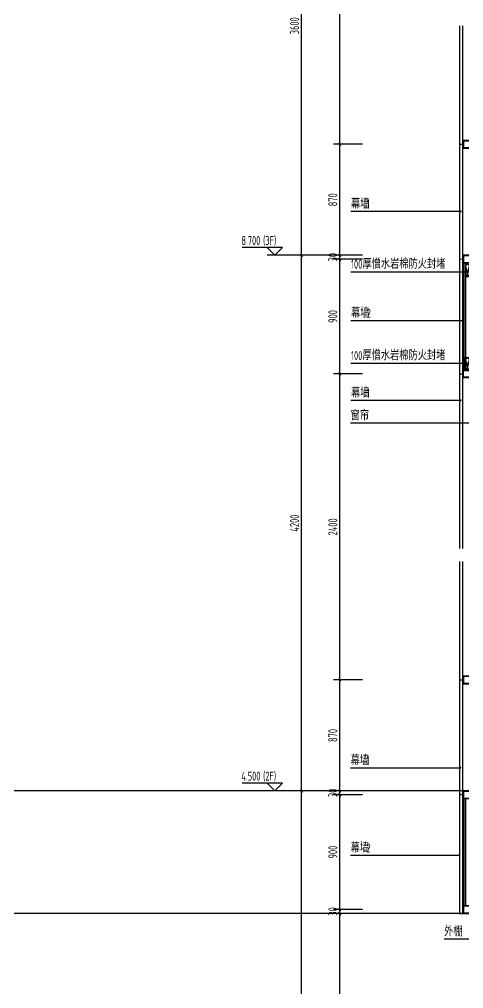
# Model space of a CAD drawing. Extents: x 198753 to 882193, y -399300 to 132460.
# Drawn here: x 403905 to 407388, y -74895 to -67295 of the extents above; entities that cross this region are included whole.
import ezdxf

# ---------------------------------------------------------------- set-up
doc = ezdxf.new("R2010")
doc.units = 0
doc.header["$LTSCALE"] = 1000
doc.header["$MEASUREMENT"] = 0
for name, color, linetype in [('00-图签', 7, 'Continuous'), ('01-标注_尺寸', 124, 'Continuous'), ('01-标注_标高', 200, 'Continuous'), ('01-标注_符号', 200, 'Continuous'), ('02-TEXT_标注', 130, 'Continuous'), ('A-D-玻璃剖线', 130, 'Continuous'), ('A-D-金属剖线', 200, 'Continuous'), ('A-SUR_保温', 222, 'Continuous'), ('A-金属背板', 30, 'Continuous'), ('钢龙骨', 173, 'Continuous')]:
    doc.layers.add(name, color=color, linetype=linetype)
doc.layers.add('04-不打印_辅助线', color=165, linetype='Continuous', plot=False)
doc.styles.add('_TCH_DIM', font='ROS1', dxfattribs={"width": 0.8, "bigfont": 'JD'})
doc.styles.add('_TCH_DIM_T3', font='ROS1', dxfattribs={"width": 0.8, "bigfont": 'JD'})
doc.dimstyles.new('_TCH_ARCH&&20', dxfattribs={"dimtxt": 70, "dimasz": 20, "dimexe": 50, "dimexo": 60, "dimgap": 20, "dimtad": 1, "dimdec": 0, "dimzin": 0, "dimdsep": 46, "dimtxsty": '_TCH_DIM_T3', "dimblk": 'ARCHTICK', "dimcen": 0.09, "dimclrt": 4, "dimazin": 2, "dimtfac": 1, "dimtdec": 0, "dimtix": 1, "dimtmove": 2, "dimatfit": 3, "dimfxl": 0, "dimtolj": 1, "dimtzin": 0, "dimarcsym": 0})

# ---------------------------------------------------------------- blocks, each defined once
blk = doc.blocks.new('A$C643B6CAF')
at = {"layer": '钢龙骨', "const_width": 10}
blk.add_lwpolyline([(0, -1.6), (-28, -1.6)], dxfattribs=at)
at = {"layer": '钢龙骨'}
for points in [[(0, 28.4), (0, -31.6), (150, -31.6), (150, 28.4)], [(4, 24.4), (4, -27.6), (146, -27.6), (146, 24.4)]]:
    blk.add_lwpolyline(points, close=True, dxfattribs=at)
blk = doc.blocks.new('*U29')
at = {"layer": '01-标注_符号'}
blk.add_lwpolyline([(-850, -510.3), (28, -510.3)], dxfattribs=at)
at = {"layer": '01-标注_符号', "const_width": 8}
blk.add_lwpolyline([(24, -510.3, 1), (32, -510.3, 1)], format="xyb", close=True, dxfattribs=at)
at = {"layer": 'A-D-玻璃剖线'}
for points in [[(0, 1800), (0, -2300)], [(28, -2300), (28, 1800)]]:
    blk.add_lwpolyline(points, dxfattribs=at)
at = {"layer": 'A-金属背板'}
blk.add_lwpolyline([(38, -60), (48, -60), (48, -900), (38, -900)], close=True, dxfattribs=at)
at = {"layer": '钢龙骨'}
blk.add_lwpolyline([(178, 1800), (178, -2300)], dxfattribs=at)
for p in [(28, 871.8), (28, -28.4)]:
    blk.add_blockref('A$C643B6CAF', p, dxfattribs=at)
at = {"layer": '钢龙骨', "xscale": -1, "rotation": 180}
blk.add_blockref('A$C643B6CAF', (28.1, -931.6), dxfattribs=at)
at = {"layer": '02-TEXT_标注', "style": '_TCH_DIM'}
for s, height, width, p in [('幕墙', 69.46, 0.8, (-850, -489.3)), ('2', 70, 0.64, (-725.8, -489.3))]:
    blk.add_text(s, height=height, dxfattribs=dict(at, width=width)).set_placement(p)
blk = doc.blocks.new('fdsaewqqwe')
at = {"layer": '钢龙骨'}
for points in [[(0, 29.2), (0, -30.8), (150, -30.8), (150, 29.2)], [(4, 25.2), (4, -26.8), (146, -26.8), (146, 25.2)]]:
    blk.add_lwpolyline(points, close=True, dxfattribs=at)
blk = doc.blocks.new('*U55')
at = {"layer": '01-标注_符号'}
for points in [[(-852.7, -503.4), (0, -503.4)], [(-119.7, -1160.3), (257.4, -1160.3), (257.4, -944.3)]]:
    blk.add_lwpolyline(points, dxfattribs=at)
at = {"layer": '01-标注_符号', "const_width": 8}
for points in [[(-4, -503.4, 1), (4, -503.4, 1)], [(257.4, -948.3, 1), (257.4, -940.3, 1)]]:
    blk.add_lwpolyline(points, format="xyb", close=True, dxfattribs=at)
at = {"layer": 'A-D-玻璃剖线'}
blk.add_lwpolyline([(0, 1800), (0, -960), (28, -960), (28, 1800)], dxfattribs=at)
at = {"layer": 'A-D-金属剖线'}
for points in [[(178, -960), (178, -940), (2628.1, -940), (2628.1, -960)], [(178, -957), (178, -940), (2625.1, -940), (2625.1, -957)]]:
    blk.add_lwpolyline(points, close=True, dxfattribs=at)
at = {"layer": 'A-金属背板'}
blk.add_lwpolyline([(38, -60), (48, -60), (48, -900), (38, -900)], close=True, dxfattribs=at)
at = {"layer": '钢龙骨'}
blk.add_lwpolyline([(178, 1800), (178, -960)], dxfattribs=at)
for name, p in [('A$C643B6CAF', (28, 871.8)), ('A$C643B6CAF', (28, -28.4)), ('fdsaewqqwe', (28, -929.2))]:
    blk.add_blockref(name, p, dxfattribs=at)
at = {"layer": '02-TEXT_标注', "style": '_TCH_DIM'}
for s, height, width, p in [('幕墙', 69.46, 0.8, (-852.7, -482.4)), ('2', 70, 0.64, (-728.5, -482.4)), ('外棚', 69.46, 0.8, (-119.7, -1139.3)), ('1', 70, 0.64, (4.4, -1139.3))]:
    blk.add_text(s, height=height, dxfattribs=dict(at, width=width)).set_placement(p)
blk = doc.blocks.new('$LinePat$岩棉板')
at = {"color": 0}
for p, q in [((0, -17), (12, -67)), ((12, -67), (24, -17))]:
    blk.add_line(p, q, dxfattribs=at)
for centre, start, end in [((12, -17), 0, 180), ((0, -67), 270, 0), ((24, -67), 180, 270)]:
    blk.add_arc(centre, 12, start, end, dxfattribs=at)
at = {"layer": 'Defpoints'}
blk.add_point((0, 0.1), dxfattribs=at)
at = {"layer": 'Defpoints', "color": 0}
blk.add_point((24, -84), dxfattribs=at)
blk = doc.blocks.new('_ArchTick')
at = {"color": 0, "linetype": 'ByBlock', "const_width": 0.4}
blk.add_lwpolyline([(-0.5, -0.5), (0.5, 0.5)], dxfattribs=at)
blk = doc.blocks.new('*D2113')
at = {"layer": '01-标注_尺寸', "color": 0, "lineweight": -2, "transparency": 16777216}
for p, q in [((360.1, 0), (486.1, 0)), ((436.1, 0), (436.1, 20)), ((436.1, -100), (436.1, 0)), ((360.1, -100), (486.1, -100)), ((436.1, -100), (436.1, -120))]:
    blk.add_line(p, q, dxfattribs=at)
at = {"layer": 'Defpoints', "color": 0, "transparency": 16777216}
for p in [(300.1, 0), (436.1, 0), (300.1, -100)]:
    blk.add_point(p, dxfattribs=at)
at = {"layer": '01-标注_尺寸', "color": 0, "lineweight": -2, "transparency": 16777216, "xscale": 20, "yscale": 20, "zscale": 20}
for p, rotation in [((436.1, 0), 270), ((436.1, -100), 90)]:
    blk.add_blockref('_ArchTick', p, dxfattribs=dict(at, rotation=rotation))
at = {"layer": '01-标注_尺寸', "color": 4, "transparency": 16777216, "insert": (381.1, -50), "char_height": 70, "attachment_point": 5, "rotation": 90, "style": '_TCH_DIM_T3'}
blk.add_mtext('\\A1;100', dxfattribs=at)
blk = doc.blocks.new('*D2114')
at = {"layer": '01-标注_尺寸', "color": 0, "lineweight": -2, "transparency": 16777216}
for p, q in [((360.1, -100), (486.1, -100)), ((436.1, -900), (436.1, -100)), ((360.1, -900), (486.1, -900))]:
    blk.add_line(p, q, dxfattribs=at)
at = {"layer": 'Defpoints', "color": 0, "transparency": 16777216}
for p in [(300.1, -100), (436.1, -100), (300.1, -900)]:
    blk.add_point(p, dxfattribs=at)
at = {"layer": '01-标注_尺寸', "color": 0, "lineweight": -2, "transparency": 16777216, "xscale": 20, "yscale": 20, "zscale": 20}
for p, rotation in [((436.1, -100), 90), ((436.1, -900), 270)]:
    blk.add_blockref('_ArchTick', p, dxfattribs=dict(at, rotation=rotation))
at = {"layer": '01-标注_尺寸', "color": 4, "transparency": 16777216, "insert": (381.1, -500), "char_height": 70, "attachment_point": 5, "rotation": 90, "style": '_TCH_DIM_T3'}
blk.add_mtext('\\A1;800', dxfattribs=at)
blk = doc.blocks.new('*D1618')
at = {"layer": '01-标注_尺寸', "color": 0, "lineweight": -2, "transparency": 16777216}
for p, q in [((406595.1, -74304.9), (406367.4, -74304.9)), ((406417.4, -77844.6), (406417.4, -74304.9)), ((406595.1, -77844.6), (406367.4, -77844.6))]:
    blk.add_line(p, q, dxfattribs=at)
at = {"layer": 'Defpoints', "color": 0, "transparency": 16777216}
for p in [(406417.4, -74304.9), (406655.1, -74304.9), (406655.1, -77844.6)]:
    blk.add_point(p, dxfattribs=at)
at = {"layer": '01-标注_尺寸', "color": 0, "lineweight": -2, "transparency": 16777216, "xscale": 20, "yscale": 20, "zscale": 20}
for p, rotation in [((406417.4, -74304.9), 90), ((406417.4, -77844.6), 270)]:
    blk.add_blockref('_ArchTick', p, dxfattribs=dict(at, rotation=rotation))
at = {"layer": '01-标注_尺寸', "color": 4, "transparency": 16777216, "insert": (406362.4, -76074.8), "char_height": 70, "attachment_point": 5, "rotation": 90, "style": '_TCH_DIM_T3'}
blk.add_mtext('\\A1;3540', dxfattribs=at)
blk = doc.blocks.new('*D1619')
at = {"layer": '01-标注_尺寸', "color": 0, "lineweight": -2, "transparency": 16777216}
for p, q in [((406595.1, -74274.9), (406367.4, -74274.9)), ((406595.1, -74304.9), (406367.4, -74304.9)), ((406417.4, -74274.9), (406417.4, -74254.9)), ((406417.4, -74304.9), (406417.4, -74274.9)), ((406417.4, -74304.9), (406417.4, -74324.9))]:
    blk.add_line(p, q, dxfattribs=at)
at = {"layer": 'Defpoints', "color": 0, "transparency": 16777216}
for p in [(406417.4, -74274.9), (406655.1, -74274.9), (406655.1, -74304.9)]:
    blk.add_point(p, dxfattribs=at)
at = {"layer": '01-标注_尺寸', "color": 0, "lineweight": -2, "transparency": 16777216, "xscale": 20, "yscale": 20, "zscale": 20}
for p, rotation in [((406417.4, -74274.9), 270), ((406417.4, -74304.9), 90)]:
    blk.add_blockref('_ArchTick', p, dxfattribs=dict(at, rotation=rotation))
at = {"layer": '01-标注_尺寸', "color": 4, "transparency": 16777216, "insert": (406362.4, -74289.9), "char_height": 70, "attachment_point": 5, "rotation": 90, "style": '_TCH_DIM_T3'}
blk.add_mtext('\\A1;30', dxfattribs=at)
blk = doc.blocks.new('*D1620')
at = {"layer": '01-标注_尺寸', "color": 0, "lineweight": -2, "transparency": 16777216}
for p, q in [((406595.1, -73374.6), (406367.4, -73374.6)), ((406417.4, -74274.9), (406417.4, -73374.6)), ((406595.1, -74274.9), (406367.4, -74274.9))]:
    blk.add_line(p, q, dxfattribs=at)
at = {"layer": 'Defpoints', "color": 0, "transparency": 16777216}
for p in [(406417.4, -73374.6), (406655.1, -73374.6), (406655.1, -74274.9)]:
    blk.add_point(p, dxfattribs=at)
at = {"layer": '01-标注_尺寸', "color": 0, "lineweight": -2, "transparency": 16777216, "xscale": 20, "yscale": 20, "zscale": 20}
for p, rotation in [((406417.4, -73374.6), 90), ((406417.4, -74274.9), 270)]:
    blk.add_blockref('_ArchTick', p, dxfattribs=dict(at, rotation=rotation))
at = {"layer": '01-标注_尺寸', "color": 4, "transparency": 16777216, "insert": (406362.4, -73824.8), "char_height": 70, "attachment_point": 5, "rotation": 90, "style": '_TCH_DIM_T3'}
blk.add_mtext('\\A1;900', dxfattribs=at)
blk = doc.blocks.new('*D1621')
at = {"layer": '01-标注_尺寸', "color": 0, "lineweight": -2, "transparency": 16777216}
for p, q in [((406417.4, -73344.9), (406417.4, -73324.9)), ((406595.1, -73344.9), (406367.4, -73344.9)), ((406595.1, -73374.6), (406367.4, -73374.6)), ((406417.4, -73374.6), (406417.4, -73344.9)), ((406417.4, -73374.6), (406417.4, -73394.6))]:
    blk.add_line(p, q, dxfattribs=at)
at = {"layer": 'Defpoints', "color": 0, "transparency": 16777216}
for p in [(406417.4, -73344.9), (406655.1, -73344.9), (406655.1, -73374.6)]:
    blk.add_point(p, dxfattribs=at)
at = {"layer": '01-标注_尺寸', "color": 0, "lineweight": -2, "transparency": 16777216, "xscale": 20, "yscale": 20, "zscale": 20}
for p, rotation in [((406417.4, -73344.9), 270), ((406417.4, -73374.6), 90)]:
    blk.add_blockref('_ArchTick', p, dxfattribs=dict(at, rotation=rotation))
at = {"layer": '01-标注_尺寸', "color": 4, "transparency": 16777216, "insert": (406362.4, -73359.8), "char_height": 70, "attachment_point": 5, "rotation": 90, "style": '_TCH_DIM_T3'}
blk.add_mtext('\\A1;30', dxfattribs=at)
blk = doc.blocks.new('*D1622')
at = {"layer": '01-标注_尺寸', "color": 0, "lineweight": -2, "transparency": 16777216}
for p, q in [((406595.1, -72474.4), (406367.4, -72474.4)), ((406417.4, -73344.9), (406417.4, -72474.4)), ((406595.1, -73344.9), (406367.4, -73344.9))]:
    blk.add_line(p, q, dxfattribs=at)
at = {"layer": 'Defpoints', "color": 0, "transparency": 16777216}
for p in [(406417.4, -72474.4), (406655.1, -72474.4), (406655.1, -73344.9)]:
    blk.add_point(p, dxfattribs=at)
at = {"layer": '01-标注_尺寸', "color": 0, "lineweight": -2, "transparency": 16777216, "xscale": 20, "yscale": 20, "zscale": 20}
for p, rotation in [((406417.4, -72474.4), 90), ((406417.4, -73344.9), 270)]:
    blk.add_blockref('_ArchTick', p, dxfattribs=dict(at, rotation=rotation))
at = {"layer": '01-标注_尺寸', "color": 4, "transparency": 16777216, "insert": (406362.4, -72909.7), "char_height": 70, "attachment_point": 5, "rotation": 90, "style": '_TCH_DIM_T3'}
blk.add_mtext('\\A1;870', dxfattribs=at)
blk = doc.blocks.new('*D1623')
at = {"layer": '01-标注_尺寸', "color": 0, "lineweight": -2, "transparency": 16777216}
for p, q in [((406595.1, -70074.6), (406367.4, -70074.6)), ((406417.4, -72474.4), (406417.4, -70074.6)), ((406595.1, -72474.4), (406367.4, -72474.4))]:
    blk.add_line(p, q, dxfattribs=at)
at = {"layer": 'Defpoints', "color": 0, "transparency": 16777216}
for p in [(406417.4, -70074.6), (406655.1, -70074.6), (406655.1, -72474.4)]:
    blk.add_point(p, dxfattribs=at)
at = {"layer": '01-标注_尺寸', "color": 0, "lineweight": -2, "transparency": 16777216, "xscale": 20, "yscale": 20, "zscale": 20}
for p, rotation in [((406417.4, -70074.6), 90), ((406417.4, -72474.4), 270)]:
    blk.add_blockref('_ArchTick', p, dxfattribs=dict(at, rotation=rotation))
at = {"layer": '01-标注_尺寸', "color": 4, "transparency": 16777216, "insert": (406362.4, -71274.5), "char_height": 70, "attachment_point": 5, "rotation": 90, "style": '_TCH_DIM_T3'}
blk.add_mtext('\\A1;2400', dxfattribs=at)
blk = doc.blocks.new('*D1624')
at = {"layer": '01-标注_尺寸', "color": 0, "lineweight": -2, "transparency": 16777216}
for p, q in [((406595.1, -69174.6), (406367.4, -69174.6)), ((406417.4, -70074.6), (406417.4, -69174.6)), ((406595.1, -70074.6), (406367.4, -70074.6))]:
    blk.add_line(p, q, dxfattribs=at)
at = {"layer": 'Defpoints', "color": 0, "transparency": 16777216}
for p in [(406417.4, -69174.6), (406655.1, -69174.6), (406655.1, -70074.6)]:
    blk.add_point(p, dxfattribs=at)
at = {"layer": '01-标注_尺寸', "color": 0, "lineweight": -2, "transparency": 16777216, "xscale": 20, "yscale": 20, "zscale": 20}
for p, rotation in [((406417.4, -69174.6), 90), ((406417.4, -70074.6), 270)]:
    blk.add_blockref('_ArchTick', p, dxfattribs=dict(at, rotation=rotation))
at = {"layer": '01-标注_尺寸', "color": 4, "transparency": 16777216, "insert": (406362.4, -69624.6), "char_height": 70, "attachment_point": 5, "rotation": 90, "style": '_TCH_DIM_T3'}
blk.add_mtext('\\A1;900', dxfattribs=at)
blk = doc.blocks.new('*D1625')
at = {"layer": '01-标注_尺寸', "color": 0, "lineweight": -2, "transparency": 16777216}
for p, q in [((406595.1, -69144.9), (406367.4, -69144.9)), ((406417.4, -69144.9), (406417.4, -69124.9)), ((406417.4, -69174.6), (406417.4, -69144.9)), ((406595.1, -69174.6), (406367.4, -69174.6)), ((406417.4, -69174.6), (406417.4, -69194.6))]:
    blk.add_line(p, q, dxfattribs=at)
at = {"layer": 'Defpoints', "color": 0, "transparency": 16777216}
for p in [(406417.4, -69144.9), (406655.1, -69144.9), (406655.1, -69174.6)]:
    blk.add_point(p, dxfattribs=at)
at = {"layer": '01-标注_尺寸', "color": 0, "lineweight": -2, "transparency": 16777216, "xscale": 20, "yscale": 20, "zscale": 20}
for p, rotation in [((406417.4, -69144.9), 270), ((406417.4, -69174.6), 90)]:
    blk.add_blockref('_ArchTick', p, dxfattribs=dict(at, rotation=rotation))
at = {"layer": '01-标注_尺寸', "color": 4, "transparency": 16777216, "insert": (406362.4, -69159.8), "char_height": 70, "attachment_point": 5, "rotation": 90, "style": '_TCH_DIM_T3'}
blk.add_mtext('\\A1;30', dxfattribs=at)
blk = doc.blocks.new('*D1626')
at = {"layer": '01-标注_尺寸', "color": 0, "lineweight": -2, "transparency": 16777216}
for p, q in [((406595.1, -68274.4), (406367.4, -68274.4)), ((406417.4, -69144.9), (406417.4, -68274.4)), ((406595.1, -69144.9), (406367.4, -69144.9))]:
    blk.add_line(p, q, dxfattribs=at)
at = {"layer": 'Defpoints', "color": 0, "transparency": 16777216}
for p in [(406417.4, -68274.4), (406655.1, -68274.4), (406655.1, -69144.9)]:
    blk.add_point(p, dxfattribs=at)
at = {"layer": '01-标注_尺寸', "color": 0, "lineweight": -2, "transparency": 16777216, "xscale": 20, "yscale": 20, "zscale": 20}
for p, rotation in [((406417.4, -68274.4), 90), ((406417.4, -69144.9), 270)]:
    blk.add_blockref('_ArchTick', p, dxfattribs=dict(at, rotation=rotation))
at = {"layer": '01-标注_尺寸', "color": 4, "transparency": 16777216, "insert": (406362.4, -68709.7), "char_height": 70, "attachment_point": 5, "rotation": 90, "style": '_TCH_DIM_T3'}
blk.add_mtext('\\A1;870', dxfattribs=at)
blk = doc.blocks.new('*D1627')
at = {"layer": '01-标注_尺寸', "color": 0, "lineweight": -2, "transparency": 16777216}
for p, q in [((406595.1, -65874.6), (406367.4, -65874.6)), ((406417.4, -68274.4), (406417.4, -65874.6)), ((406595.1, -68274.4), (406367.4, -68274.4))]:
    blk.add_line(p, q, dxfattribs=at)
at = {"layer": 'Defpoints', "color": 0, "transparency": 16777216}
for p in [(406417.4, -65874.6), (406655.1, -65874.6), (406655.1, -68274.4)]:
    blk.add_point(p, dxfattribs=at)
at = {"layer": '01-标注_尺寸', "color": 0, "lineweight": -2, "transparency": 16777216, "xscale": 20, "yscale": 20, "zscale": 20}
for p, rotation in [((406417.4, -65874.6), 90), ((406417.4, -68274.4), 270)]:
    blk.add_blockref('_ArchTick', p, dxfattribs=dict(at, rotation=rotation))
at = {"layer": '01-标注_尺寸', "color": 4, "transparency": 16777216, "insert": (406362.4, -67074.5), "char_height": 70, "attachment_point": 5, "rotation": 90, "style": '_TCH_DIM_T3'}
blk.add_mtext('\\A1;2400', dxfattribs=at)
blk = doc.blocks.new('*D1734')
at = {"layer": '01-标注_尺寸', "color": 0, "lineweight": -2, "transparency": 16777216}
for p, q in [((406585.1, -73344.9), (406067.4, -73344.9)), ((406117.4, -77844.9), (406117.4, -73344.9)), ((406585.1, -77844.9), (406067.4, -77844.9))]:
    blk.add_line(p, q, dxfattribs=at)
at = {"layer": 'Defpoints', "color": 0, "transparency": 16777216}
for p in [(406117.4, -73344.9), (406645.1, -73344.9), (406645.1, -77844.9)]:
    blk.add_point(p, dxfattribs=at)
at = {"layer": '01-标注_尺寸', "color": 0, "lineweight": -2, "transparency": 16777216, "xscale": 20, "yscale": 20, "zscale": 20}
for p, rotation in [((406117.4, -73344.9), 90), ((406117.4, -77844.9), 270)]:
    blk.add_blockref('_ArchTick', p, dxfattribs=dict(at, rotation=rotation))
at = {"layer": '01-标注_尺寸', "color": 4, "transparency": 16777216, "insert": (406062.4, -75594.9), "char_height": 70, "attachment_point": 5, "rotation": 90, "style": '_TCH_DIM_T3'}
blk.add_mtext('\\A1;4500', dxfattribs=at)
blk = doc.blocks.new('*D1735')
at = {"layer": '01-标注_尺寸', "color": 0, "lineweight": -2, "transparency": 16777216}
for p, q in [((406585.1, -69144.9), (406067.4, -69144.9)), ((406117.4, -73344.9), (406117.4, -69144.9)), ((406585.1, -73344.9), (406067.4, -73344.9))]:
    blk.add_line(p, q, dxfattribs=at)
at = {"layer": 'Defpoints', "color": 0, "transparency": 16777216}
for p in [(406117.4, -69144.9), (406645.1, -69144.9), (406645.1, -73344.9)]:
    blk.add_point(p, dxfattribs=at)
at = {"layer": '01-标注_尺寸', "color": 0, "lineweight": -2, "transparency": 16777216, "xscale": 20, "yscale": 20, "zscale": 20}
for p, rotation in [((406117.4, -69144.9), 90), ((406117.4, -73344.9), 270)]:
    blk.add_blockref('_ArchTick', p, dxfattribs=dict(at, rotation=rotation))
at = {"layer": '01-标注_尺寸', "color": 4, "transparency": 16777216, "insert": (406062.4, -71244.9), "char_height": 70, "attachment_point": 5, "rotation": 90, "style": '_TCH_DIM_T3'}
blk.add_mtext('\\A1;4200', dxfattribs=at)
blk = doc.blocks.new('*D1736')
at = {"layer": '01-标注_尺寸', "color": 0, "lineweight": -2, "transparency": 16777216}
for p, q in [((406585.1, -65544.9), (406067.4, -65544.9)), ((406117.4, -69144.9), (406117.4, -65544.9)), ((406585.1, -69144.9), (406067.4, -69144.9))]:
    blk.add_line(p, q, dxfattribs=at)
at = {"layer": 'Defpoints', "color": 0, "transparency": 16777216}
for p in [(406117.4, -65544.9), (406645.1, -65544.9), (406645.1, -69144.9)]:
    blk.add_point(p, dxfattribs=at)
at = {"layer": '01-标注_尺寸', "color": 0, "lineweight": -2, "transparency": 16777216, "xscale": 20, "yscale": 20, "zscale": 20}
for p, rotation in [((406117.4, -65544.9), 90), ((406117.4, -69144.9), 270)]:
    blk.add_blockref('_ArchTick', p, dxfattribs=dict(at, rotation=rotation))
at = {"layer": '01-标注_尺寸', "color": 4, "transparency": 16777216, "insert": (406062.4, -67344.9), "char_height": 70, "attachment_point": 5, "rotation": 90, "style": '_TCH_DIM_T3'}
blk.add_mtext('\\A1;3600', dxfattribs=at)
blk = doc.blocks.new('*U65')
at = {"layer": '01-标注_符号'}
for points in [[(-850, -128.6), (138, -128.6)], [(-850, -845.3), (138, -845.3)]]:
    blk.add_lwpolyline(points, dxfattribs=at)
at = {"layer": '01-标注_符号', "const_width": 8}
for points in [[(134, -128.6, 1), (142, -128.6, 1)], [(134, -845.3, 1), (142, -845.3, 1)]]:
    blk.add_lwpolyline(points, format="xyb", close=True, dxfattribs=at)
at = {"layer": 'A-SUR_保温'}
blk.add_line((300, -165), (300.1, -800.5), dxfattribs=at)
for points in [[(300, -35), (178, -35), (178, -60), (48, -60), (48, -165), (300, -165), (300, -35)], [(200.1, -800.5), (200.1, -800.5), (200.1, -165), (48, -165)]]:
    blk.add_lwpolyline(points, dxfattribs=at)
blk.add_lwpolyline([(300.1, -900), (178, -900), (178, -900), (48, -900), (48, -800.5), (300.1, -800.5), (300.1, -900)], close=True, dxfattribs=at)
at = {"layer": 'A-SUR_保温', "xscale": 1.290141874350982, "yscale": 1.188379012465143, "zscale": 1.188379012465143}
for p in [(48, -65), (79, -65), (109.9, -65), (140.9, -65), (171.9, -65)]:
    blk.add_blockref('$LinePat$岩棉板', p, dxfattribs=at)
at = {"layer": 'A-SUR_保温', "yscale": 1.188379012465143, "zscale": 1.188379012465143}
for p, xscale, rotation in [((300.1, -35), 1.201388880921391, 269.9941578905423), ((300.1, -63.8), 1.201388880921391, 269.9941578905423), ((300.1, -150.3), 1.201388880921391, 269.9941578905423), ((300.1, -92.7), 1.201388880921391, 269.9941578905423), ((300.1, -121.5), 1.201388880921391, 269.9941578905423), ((300.1, -179.2), 1.201388880921391, 269.9941578905423), ((300.1, -208), 1.201388880921391, 269.9941578905423), ((300.1, -236.8), 1.201388880921391, 269.9941578905423), ((300.1, -265.7), 1.201388880921391, 269.9941578905423), ((300.1, -294.5), 1.201388880921391, 269.9941578905423), ((300.1, -323.3), 1.201388880921391, 269.9941578905423), ((300.1, -352.2), 1.201388880921391, 269.9941578905423), ((300.1, -381), 1.201388880921391, 269.9941578905423), ((300, -409.8), 1.201388880921391, 269.9941578905423), ((300, -438.7), 1.201388880921391, 269.9941578905423), ((300, -467.5), 1.201388880921391, 269.9941578905423), ((300, -496.3), 1.201388880921391, 269.9941578905423), ((300, -525.2), 1.201388880921391, 269.9941578905423), ((300, -554), 1.201388880921391, 269.9941578905423), ((300, -582.8), 1.201388880921391, 269.9941578905423), ((300, -611.7), 1.201388880921391, 269.9941578905423), ((300, -640.5), 1.201388880921391, 269.9941578905423), ((300, -669.3), 1.201388880921391, 269.9941578905423), ((300, -698.2), 1.201388880921391, 269.9941578905423), ((300, -727), 1.201388880921391, 269.9941578905423), ((300, -755.8), 1.201388880921391, 269.9941578905423), ((48, -800.5), 1.267426941411311, 359.9999999999994), ((78.4, -800.5), 1.267426941411311, 359.9999999999994), ((108.8, -800.5), 1.267426941411311, 359.9999999999994), ((139.3, -800.5), 1.267426941411311, 359.9999999999994), ((169.7, -800.5), 1.267426941411311, 359.9999999999994), ((300, -784.7), 1.201388880921391, 269.9941578905423), ((300, -813.5), 1.201388880921391, 269.9941578905423), ((300, -842.3), 1.201388880921391, 269.9941578905423), ((300, -871.2), 1.201388880921391, 269.9941578905423)]:
    blk.add_blockref('$LinePat$岩棉板', p, dxfattribs=dict(at, xscale=xscale, rotation=rotation))
at = {"layer": '02-TEXT_标注', "style": '_TCH_DIM'}
for s, height, width, p in [('100', 70, 0.64, (-850, -104.7)), ('厚憎水岩棉防火封堵', 69.46, 0.8, (-760.4, -104.7)), ('100', 70, 0.64, (-850, -821.4)), ('厚憎水岩棉防火封堵', 69.46, 0.8, (-760.4, -821.4))]:
    blk.add_text(s, height=height, dxfattribs=dict(at, width=width)).set_placement(p)
at = {"layer": '01-标注_尺寸'}
for p1, p2, picture, middle in [((300.1, -100), (300.1, 0), '*D2113', (381.1, -50)), ((300.1, -900), (300.1, -100), '*D2114', (381.1, -500))]:
    dim = blk.add_aligned_dim(p1=p1, p2=p2, distance=-136, dimstyle='_TCH_ARCH&&20', dxfattribs=at)
    dim.commit()
    dim.dimension.update_dxf_attribs({"geometry": picture, "text_midpoint": middle})

msp = doc.modelspace()

# ---------------------------------------------------------------- linework, layer by layer
at = {"layer": '01-标注_标高'}
for p, q in [((405967.4, -69084.9), (405651.5, -69084.9)), ((405907.4, -69144.9), (405847.4, -69084.9)), ((406067.4, -69144.9), (405847.4, -69144.9)), ((405907.4, -69144.9), (405967.4, -69084.9)), ((405967.4, -73284.9), (405651.5, -73284.9)), ((405907.4, -73344.9), (405847.4, -73284.9)), ((405907.4, -73344.9), (405967.4, -73284.9)), ((406067.4, -73344.9), (405847.4, -73344.9))]:
    msp.add_line(p, q, dxfattribs=at)
at = {"layer": '01-标注_符号'}
for points in [[(406504.9, -68799.6), (407364.8, -68799.6)], [(406504.9, -70280.8), (407364.8, -70280.8)], [(406502, -70458.5), (407631.5, -70458.5)], [(406502.3, -73162.4), (407362.1, -73162.4)]]:
    msp.add_lwpolyline(points, dxfattribs=at)
at = {"layer": '01-标注_符号', "const_width": 8}
for points in [[(407360.8, -68799.6, 1), (407368.8, -68799.6, 1)], [(407360.8, -70280.8, 1), (407368.8, -70280.8, 1)], [(407358.1, -73162.4, 1), (407366.1, -73162.4, 1)]]:
    msp.add_lwpolyline(points, format="xyb", close=True, dxfattribs=at)
at = {"layer": '04-不打印_辅助线', "color": 251}
for p, q in [((409164, -73344.9), (376147.8, -73344.9)), ((408384.2, -74304.9), (338573.5, -74304.9))]:
    msp.add_line(p, q, dxfattribs=at)

# ---------------------------------------------------------------- block references
msp.add_blockref('*U65', (407354.9, -69144.9))
at = {"layer": '00-图签'}
for name, p in [('*U29', (407354.9, -69144.9)), ('*U55', (407354.9, -73344.9))]:
    msp.add_blockref(name, p, dxfattribs=at)

# ---------------------------------------------------------------- texts
at = {"layer": '02-TEXT_标注', "style": '_TCH_DIM'}
for s, height, width, p in [('幕墙', 69.46, 0.8, (406504.9, -68778.6)), ('1', 70, 0.64, (406629.1, -68778.6)), ('8.700', 70, 0.64, (405645.5, -69063.9)), ('(3F)', 70, 0.64, (405815.8, -69063.9)), ('幕墙', 69.46, 0.8, (406504.9, -70259.8)), ('1', 70, 0.64, (406629.1, -70259.8)), ('窗帘', 69.46, 0.8, (406502, -70437.5)), ('幕墙', 69.46, 0.8, (406502.3, -73141.4)), ('1', 70, 0.64, (406626.4, -73141.4)), ('(2F)', 70, 0.64, (405815.8, -73263.9)), ('4.500', 70, 0.64, (405645.5, -73263.9))]:
    msp.add_text(s, height=height, dxfattribs=dict(at, width=width)).set_placement(p)

# ---------------------------------------------------------------- dimensions: what is measured, and where the dimension line sits
at = {"layer": '01-标注_尺寸'}
for p1, p2, distance, picture, middle in [((406645.1, -69144.9), (406645.1, -65544.9), 527.6, '*D1736', (406062.4, -67344.9)), ((406655.1, -68274.4), (406655.1, -65874.6), 237.6, '*D1627', (406362.4, -67074.5)), ((406655.0696, -69144.8982), (406655.0696, -68274.446), 237.638, '*D1626', (406362.4316, -68709.6721)), ((406645.1, -73344.9), (406645.1, -69144.9), 527.6, '*D1735', (406062.4, -71244.9)), ((406655.1, -69174.6), (406655.1, -69144.9), 237.6, '*D1625', (406362.4, -69159.8)), ((406655.1, -70074.6), (406655.1, -69174.6), 237.6, '*D1624', (406362.4, -69624.6)), ((406655.1, -72474.4), (406655.1, -70074.6), 237.6, '*D1623', (406362.4, -71274.5)), ((406655.0696, -73344.8982), (406655.0696, -72474.446), 237.638, '*D1622', (406362.4316, -72909.6721)), ((406645.1, -77844.9), (406645.1, -73344.9), 527.6, '*D1734', (406062.4, -75594.9)), ((406655.1, -73374.6), (406655.1, -73344.9), 237.6, '*D1621', (406362.4, -73359.8)), ((406655.1, -74274.9), (406655.1, -73374.6), 237.6, '*D1620', (406362.4, -73824.8)), ((406655.1, -74304.9), (406655.1, -74274.9), 237.6, '*D1619', (406362.4, -74289.9)), ((406655.1, -77844.6), (406655.1, -74304.9), 237.6, '*D1618', (406362.4, -76074.8))]:
    dim = msp.add_aligned_dim(p1=p1, p2=p2, distance=distance, dimstyle='_TCH_ARCH&&20', dxfattribs=at)
    dim.commit()
    dim.dimension.update_dxf_attribs({"geometry": picture, "text_midpoint": middle})

doc.saveas('drawing.dxf')
